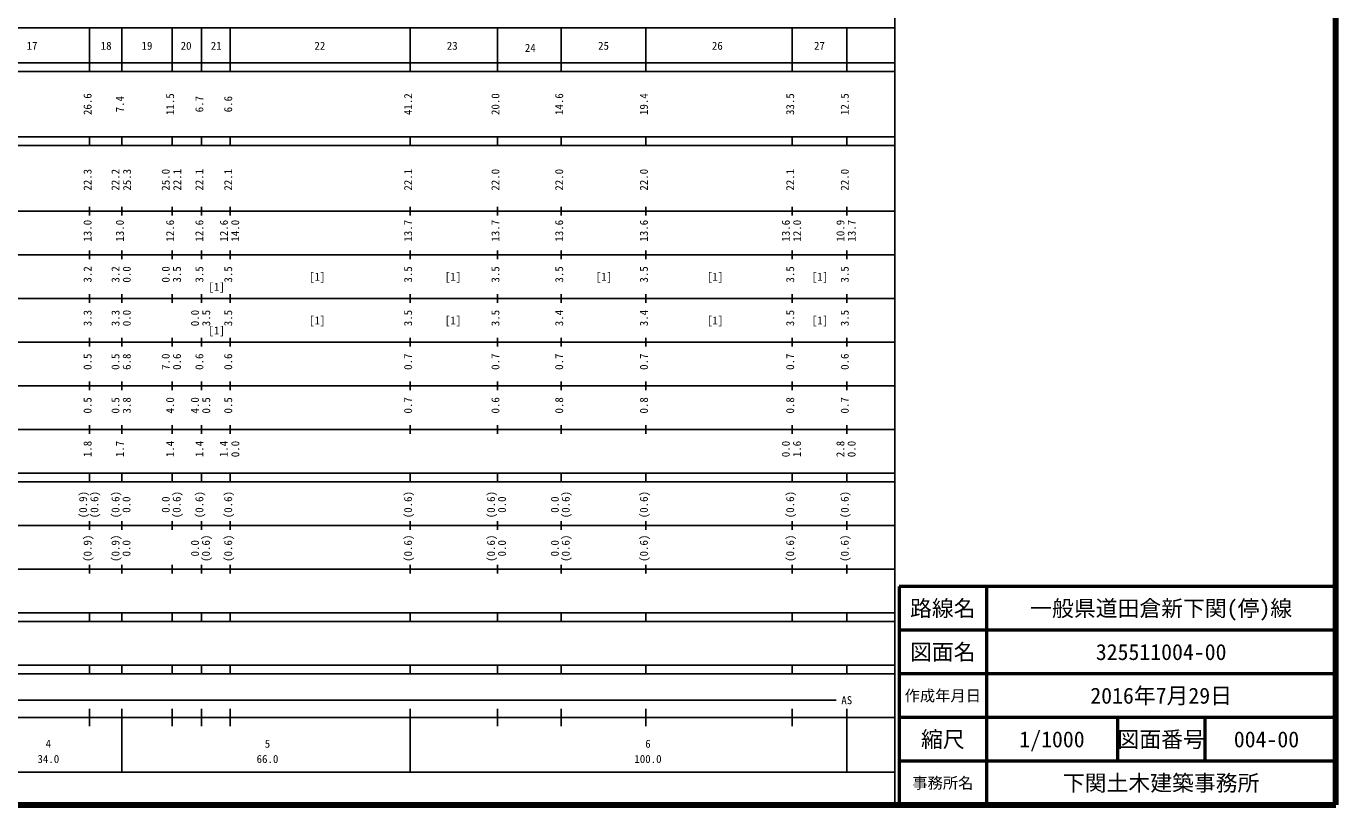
# Model space of a CAD drawing. Units: millimetres on the paper, enlarged 1000 times. Extents: x 40000 to 680000, y 20000 to 380000.
# Drawn here: x 380084 to 680000, y 20000 to 198357 of the extents above; entities that cross this region are included whole.
import ezdxf
from ezdxf.enums import TextEntityAlignment as Align

# ---------------------------------------------------------------- set-up
doc = ezdxf.new("R2010")
doc.units = ezdxf.units.MM
doc.header["$LTSCALE"] = 1000
for name, color, linetype, lineweight in [('M-TTL', 2, 'Continuous', 140), ('M-TTL-BAND', 7, 'Continuous', 25), ('M-TTL-FRAM', 2, 'Continuous', 50), ('M-TTL-LINE', 7, 'Continuous', 50)]:
    doc.layers.add(name, color=color, linetype=linetype, lineweight=lineweight)
doc.layers.add('M-TTL-TXT', color=7, linetype='Continuous')
doc.styles.add('ＭＳ ゴシック', font='')
doc.styles.get('ＭＳ ゴシック').set_extended_font_data('MS Gothic')

msp = doc.modelspace()

# ---------------------------------------------------------------- linework, layer by layer
at = {"layer": 'M-TTL'}
for p, q in [((680000, 20000), (680000, 380000)), ((40000, 20000), (680000, 20000))]:
    msp.add_line(p, q, dxfattribs=at)
at = {"layer": 'M-TTL-BAND'}
for p, q in [((579000, 20000), (579000, 370000)), ((68000, 198000), (579000, 198000)), ((394600, 188000), (394600, 198000)), ((402000, 188000), (402000, 198000)), ((413500, 188000), (413500, 198000)), ((420200, 188000), (420200, 198000)), ((426800, 188000), (426800, 198000)), ((468000, 188000), (468000, 198000)), ((488000, 188000), (488000, 198000)), ((502600, 188000), (502600, 198000)), ((522000, 188000), (522000, 198000)), ((555500, 188000), (555500, 198000)), ((568000, 188000), (568000, 198000)), ((40000, 190000), (579000, 190000)), ((40000, 188000), (579000, 188000)), ((40000, 173000), (579000, 173000)), ((40000, 171000), (579000, 171000)), ((394600, 171000), (394600, 173000)), ((402000, 171000), (402000, 173000)), ((413500, 171000), (413500, 173000)), ((420200, 171000), (420200, 173000)), ((426800, 171000), (426800, 173000)), ((468000, 171000), (468000, 173000)), ((488000, 171000), (488000, 173000)), ((502600, 171000), (502600, 173000)), ((522000, 171000), (522000, 173000)), ((555500, 171000), (555500, 173000)), ((568000, 171000), (568000, 173000)), ((40000, 156000), (579000, 156000)), ((394600, 155000), (394600, 157000)), ((402000, 155000), (402000, 157000)), ((413500, 155000), (413500, 157000)), ((420200, 155000), (420200, 157000)), ((426800, 155000), (426800, 157000)), ((468000, 155000), (468000, 157000)), ((488000, 155000), (488000, 157000)), ((502600, 155000), (502600, 157000)), ((522000, 155000), (522000, 157000)), ((555500, 155000), (555500, 157000)), ((568000, 155000), (568000, 157000)), ((394600, 145000), (394600, 147000)), ((402000, 145000), (402000, 147000)), ((413500, 145000), (413500, 147000)), ((420200, 145000), (420200, 147000)), ((426800, 145000), (426800, 147000)), ((468000, 145000), (468000, 147000)), ((488000, 145000), (488000, 147000)), ((502600, 145000), (502600, 147000)), ((522000, 145000), (522000, 147000)), ((555500, 145000), (555500, 147000)), ((568000, 145000), (568000, 147000)), ((46000, 146000), (579000, 146000)), ((52000, 136000), (579000, 136000)), ((394600, 135000), (394600, 137000)), ((402000, 135000), (402000, 137000)), ((413500, 135000), (413500, 137000)), ((420200, 135000), (420200, 137000)), ((426800, 135000), (426800, 137000)), ((468000, 135000), (468000, 137000)), ((488000, 135000), (488000, 137000)), ((502600, 135000), (502600, 137000)), ((522000, 135000), (522000, 137000)), ((555500, 135000), (555500, 137000)), ((568000, 135000), (568000, 137000)), ((46000, 126000), (579000, 126000)), ((394600, 125000), (394600, 127000)), ((402000, 125000), (402000, 127000)), ((413500, 125000), (413500, 127000)), ((420200, 125000), (420200, 127000)), ((426800, 125000), (426800, 127000)), ((468000, 125000), (468000, 127000)), ((488000, 125000), (488000, 127000)), ((502600, 125000), (502600, 127000)), ((522000, 125000), (522000, 127000)), ((555500, 125000), (555500, 127000)), ((568000, 125000), (568000, 127000)), ((394600, 115000), (394600, 117000)), ((402000, 115000), (402000, 117000)), ((413500, 115000), (413500, 117000)), ((420200, 115000), (420200, 117000)), ((426800, 115000), (426800, 117000)), ((468000, 115000), (468000, 117000)), ((488000, 115000), (488000, 117000)), ((502600, 115000), (502600, 117000)), ((522000, 115000), (522000, 117000)), ((555500, 115000), (555500, 117000)), ((568000, 115000), (568000, 117000)), ((52000, 116000), (579000, 116000)), ((46000, 106000), (579000, 106000)), ((394600, 105000), (394600, 107000)), ((402000, 105000), (402000, 107000)), ((413500, 105000), (413500, 107000)), ((420200, 105000), (420200, 107000)), ((426800, 105000), (426800, 107000)), ((468000, 105000), (468000, 107000)), ((488000, 105000), (488000, 107000)), ((502600, 105000), (502600, 107000)), ((522000, 105000), (522000, 107000)), ((555500, 105000), (555500, 107000)), ((568000, 105000), (568000, 107000)), ((40000, 96000), (579000, 96000)), ((394600, 94000), (394600, 96000)), ((402000, 94000), (402000, 96000)), ((413500, 94000), (413500, 96000)), ((420200, 94000), (420200, 96000)), ((426800, 94000), (426800, 96000)), ((468000, 94000), (468000, 96000)), ((488000, 94000), (488000, 96000)), ((502600, 94000), (502600, 96000)), ((522000, 94000), (522000, 96000)), ((555500, 94000), (555500, 96000)), ((568000, 94000), (568000, 96000)), ((40000, 94000), (579000, 94000)), ((49000, 84000), (579000, 84000)), ((394600, 83000), (394600, 85000)), ((402000, 83000), (402000, 85000)), ((413500, 83000), (413500, 85000)), ((420200, 83000), (420200, 85000)), ((426800, 83000), (426800, 85000)), ((468000, 83000), (468000, 85000)), ((488000, 83000), (488000, 85000)), ((502600, 83000), (502600, 85000)), ((522000, 83000), (522000, 85000)), ((555500, 83000), (555500, 85000)), ((568000, 83000), (568000, 85000)), ((394600, 73000), (394600, 75000)), ((402000, 73000), (402000, 75000)), ((413500, 73000), (413500, 75000)), ((420200, 73000), (420200, 75000)), ((426800, 73000), (426800, 75000)), ((468000, 73000), (468000, 75000)), ((488000, 73000), (488000, 75000)), ((502600, 73000), (502600, 75000)), ((522000, 73000), (522000, 75000)), ((555500, 73000), (555500, 75000)), ((568000, 73000), (568000, 75000)), ((40000, 74000), (579000, 74000)), ((40000, 64000), (579000, 64000)), ((394600, 62000), (394600, 64000)), ((402000, 62000), (402000, 64000)), ((413500, 62000), (413500, 64000)), ((420200, 62000), (420200, 64000)), ((426800, 62000), (426800, 64000)), ((468000, 62000), (468000, 64000)), ((488000, 62000), (488000, 64000)), ((502600, 62000), (502600, 64000)), ((522000, 62000), (522000, 64000)), ((555500, 62000), (555500, 64000)), ((568000, 62000), (568000, 64000)), ((40000, 62000), (579000, 62000)), ((40000, 52000), (579000, 52000)), ((394600, 50000), (394600, 52000)), ((402000, 50000), (402000, 52000)), ((413500, 50000), (413500, 52000)), ((420200, 50000), (420200, 52000)), ((426800, 50000), (426800, 52000)), ((468000, 50000), (468000, 52000)), ((488000, 50000), (488000, 52000)), ((502600, 50000), (502600, 52000)), ((522000, 50000), (522000, 52000)), ((555500, 50000), (555500, 52000)), ((568000, 50000), (568000, 52000)), ((40000, 50000), (579000, 50000)), ((71000, 44000), (565588, 44000)), ((394600, 38000), (394600, 42000)), ((402000, 27500), (402000, 42000)), ((413500, 38000), (413500, 42000)), ((420200, 38000), (420200, 42000)), ((426800, 38000), (426800, 42000)), ((468000, 27500), (468000, 42000)), ((488000, 38000), (488000, 42000)), ((502600, 38000), (502600, 42000)), ((522000, 38000), (522000, 42000)), ((555500, 38000), (555500, 42000)), ((568000, 27500), (568000, 42000)), ((40000, 40000), (579000, 40000)), ((68000, 27500), (579000, 27500))]:
    msp.add_line(p, q, dxfattribs=at)
at = {"layer": 'M-TTL-FRAM'}
for p, q in [((680000, 70000), (580000, 70000)), ((580000, 70000), (580000, 20000))]:
    msp.add_line(p, q, dxfattribs=at)
at = {"layer": 'M-TTL-LINE'}
for p, q in [((600000, 70000), (600000, 20000)), ((680000, 60000), (580000, 60000)), ((680000, 50000), (580000, 50000)), ((680000, 40000), (580000, 40000)), ((630000, 40000), (630000, 30000)), ((650000, 40000), (650000, 30000)), ((680000, 30000), (580000, 30000))]:
    msp.add_line(p, q, dxfattribs=at)

# ---------------------------------------------------------------- texts
at = {"layer": 'M-TTL-BAND', "style": 'ＭＳ ゴシック'}
for s, p in [('17', (381421, 192405)), ('18', (398398, 192405)), ('19', (407741, 192405)), ('20', (416703, 192405)), ('21', (423597, 192405)), ('22', (447339, 192405)), ('23', (477651, 192405)), ('24', (495533, 191920)), ('25', (512295, 192405)), ('26', (538363, 192405)), ('27', (561746, 192405)), ('[1]', (446729, 139500)), ('[1]', (477839, 139500)), ('[1]', (512391, 139500)), ('[1]', (537861, 139500)), ('[1]', (561846, 139500)), ('[1]', (423694, 137187)), ('[1]', (446729, 129500)), ('[1]', (477839, 129500)), ('[1]', (537861, 129500)), ('[1]', (561846, 129500)), ('[1]', (423694, 127187)), ('AS', (568000, 42500)), ('4', (385156, 32523)), ('5', (435342, 32523)), ('6', (522476, 32523)), ('34.0', (385156, 29033)), ('66.0', (435342, 29033)), ('100.0', (522476, 29033))]:
    msp.add_text(s, height=1833, dxfattribs=at).set_placement(p, align=Align.BOTTOM_CENTER)
for s, p in [('26.6', (395600, 180500)), ('7.4', (403000, 180500)), ('11.5', (414500, 180500)), ('6.7', (421200, 180500)), ('6.6', (427800, 180500)), ('41.2', (469000, 180500)), ('20.0', (489000, 180500)), ('14.6', (503600, 180500)), ('19.4', (523000, 180500)), ('33.5', (556500, 180500)), ('12.5', (569000, 180500)), ('22.3', (395600, 163174)), ('22.2', (401986, 163174)), ('25.3', (404636, 163174)), ('25.0', (413486, 163174)), ('22.1', (416136, 163174)), ('22.1', (421200, 163174)), ('22.1', (427800, 163174)), ('22.1', (469000, 163174)), ('22.0', (489000, 163174)), ('22.0', (503600, 163174)), ('22.0', (523000, 163174)), ('22.1', (556500, 163174)), ('22.0', (569000, 163174)), ('13.0', (395600, 151500)), ('13.0', (403000, 151500)), ('12.6', (414500, 151500)), ('12.6', (421200, 151500)), ('12.6', (426821, 151500)), ('14.0', (429406, 151500)), ('13.7', (469000, 151500)), ('13.7', (489000, 151500)), ('13.6', (503600, 151500)), ('13.6', (523000, 151500)), ('13.6', (555511, 151500)), ('12.0', (558097, 151500)), ('10.9', (568011, 151500)), ('13.7', (570597, 151500)), ('3.2', (395600, 141500)), ('3.2', (401999, 141500)), ('0.0', (404567, 141500)), ('0.0', (413499, 141500)), ('3.5', (416067, 141500)), ('3.5', (421200, 141500)), ('3.5', (427800, 141500)), ('3.5', (469000, 141500)), ('3.5', (489000, 141500)), ('3.5', (503600, 141500)), ('3.5', (523000, 141500)), ('3.5', (556500, 141500)), ('3.5', (569000, 141500)), ('3.3', (395600, 131500)), ('3.3', (401999, 131500)), ('0.0', (404567, 131500)), ('0.0', (420199, 131500)), ('3.5', (422767, 131500)), ('3.5', (427800, 131500)), ('3.5', (469000, 131500)), ('3.5', (489000, 131500)), ('3.4', (503600, 131500)), ('3.4', (523000, 131500)), ('3.5', (556500, 131500)), ('3.5', (569000, 131500)), ('0.5', (395600, 121500)), ('0.5', (401981, 121500)), ('6.8', (404567, 121500)), ('7.0', (413481, 121500)), ('0.6', (416067, 121500)), ('0.6', (421200, 121500)), ('0.6', (427800, 121500)), ('0.7', (469000, 121500)), ('0.7', (489000, 121500)), ('0.7', (503600, 121500)), ('0.7', (523000, 121500)), ('0.7', (556500, 121500)), ('0.6', (569000, 121500)), ('0.5', (395600, 111500)), ('0.5', (401981, 111500)), ('3.8', (404567, 111500)), ('4.0', (414500, 111500)), ('4.0', (420181, 111500)), ('0.5', (422767, 111500)), ('0.5', (427800, 111500)), ('0.7', (469000, 111500)), ('0.6', (489000, 111500)), ('0.8', (503600, 111500)), ('0.8', (523000, 111500)), ('0.8', (556500, 111500)), ('0.7', (569000, 111500)), ('1.8', (395600, 101500)), ('1.7', (403000, 101500)), ('1.4', (414500, 101500)), ('1.4', (421200, 101500)), ('1.4', (426778, 101500)), ('0.0', (429428, 101500)), ('0.0', (555498, 101500)), ('1.6', (558066, 101500)), ('2.8', (567998, 101500)), ('0.0', (570566, 101500)), ('(0.9)', (394580, 88764)), ('(0.6)', (397166, 88764)), ('(0.6)', (402000, 88764)), ('0.0', (404500, 88764)), ('0.0', (413500, 88764)), ('(0.6)', (416000, 88764)), ('(0.6)', (421200, 88764)), ('(0.6)', (427800, 88764)), ('(0.6)', (469000, 88764)), ('(0.6)', (488000, 88764)), ('0.0', (490500, 88764)), ('0.0', (502600, 88764)), ('(0.6)', (505100, 88764)), ('(0.6)', (523000, 88764)), ('(0.6)', (556500, 88764)), ('(0.6)', (569000, 88764)), ('(0.9)', (395600, 78764)), ('(0.9)', (402000, 78764)), ('(0.6)', (422700, 78764)), ('(0.6)', (427800, 78764)), ('(0.6)', (469000, 78764)), ('(0.6)', (488000, 78764)), ('(0.6)', (505100, 78764)), ('(0.6)', (523000, 78764)), ('(0.6)', (556500, 78764)), ('(0.6)', (569000, 78764)), ('0.0', (404500, 78764)), ('0.0', (420200, 78764)), ('0.0', (490500, 78764)), ('0.0', (502600, 78764))]:
    msp.add_text(s, height=1833, rotation=90, dxfattribs=at).set_placement(p, align=Align.BOTTOM_CENTER)
at = {"layer": 'M-TTL-TXT', "style": 'ＭＳ ゴシック'}
for s, height, p in [('路線名', 3666, (590000, 65000)), ('路線名', 3666, (590000, 65000)), ('一般県道田倉新下関(停)線', 3666, (640000, 65000)), ('図面名', 3666, (590000, 55000)), ('図面名', 3666, (590000, 55000)), ('325511004-00', 3666, (640000, 55000)), ('作成年月日', 2566, (590000, 45000)), ('作成年月日', 2566, (590000, 45000)), ('2016年7月29日', 3666, (640000, 45000)), ('縮尺', 3666, (590000, 35000)), ('縮尺', 3666, (590000, 35000)), ('1/1000', 3666, (615000, 35000)), ('図面番号', 3666, (640000, 35000)), ('図面番号', 3666, (640000, 35000)), ('004-00', 3666, (664125, 35000)), ('下関土木建築事務所', 3666, (640000, 25000)), ('事務所名', 2566, (590000, 25000)), ('事務所名', 2566, (590000, 25000))]:
    msp.add_text(s, height=height, dxfattribs=at).set_placement(p, align=Align.MIDDLE_CENTER)

doc.saveas('drawing.dxf')
